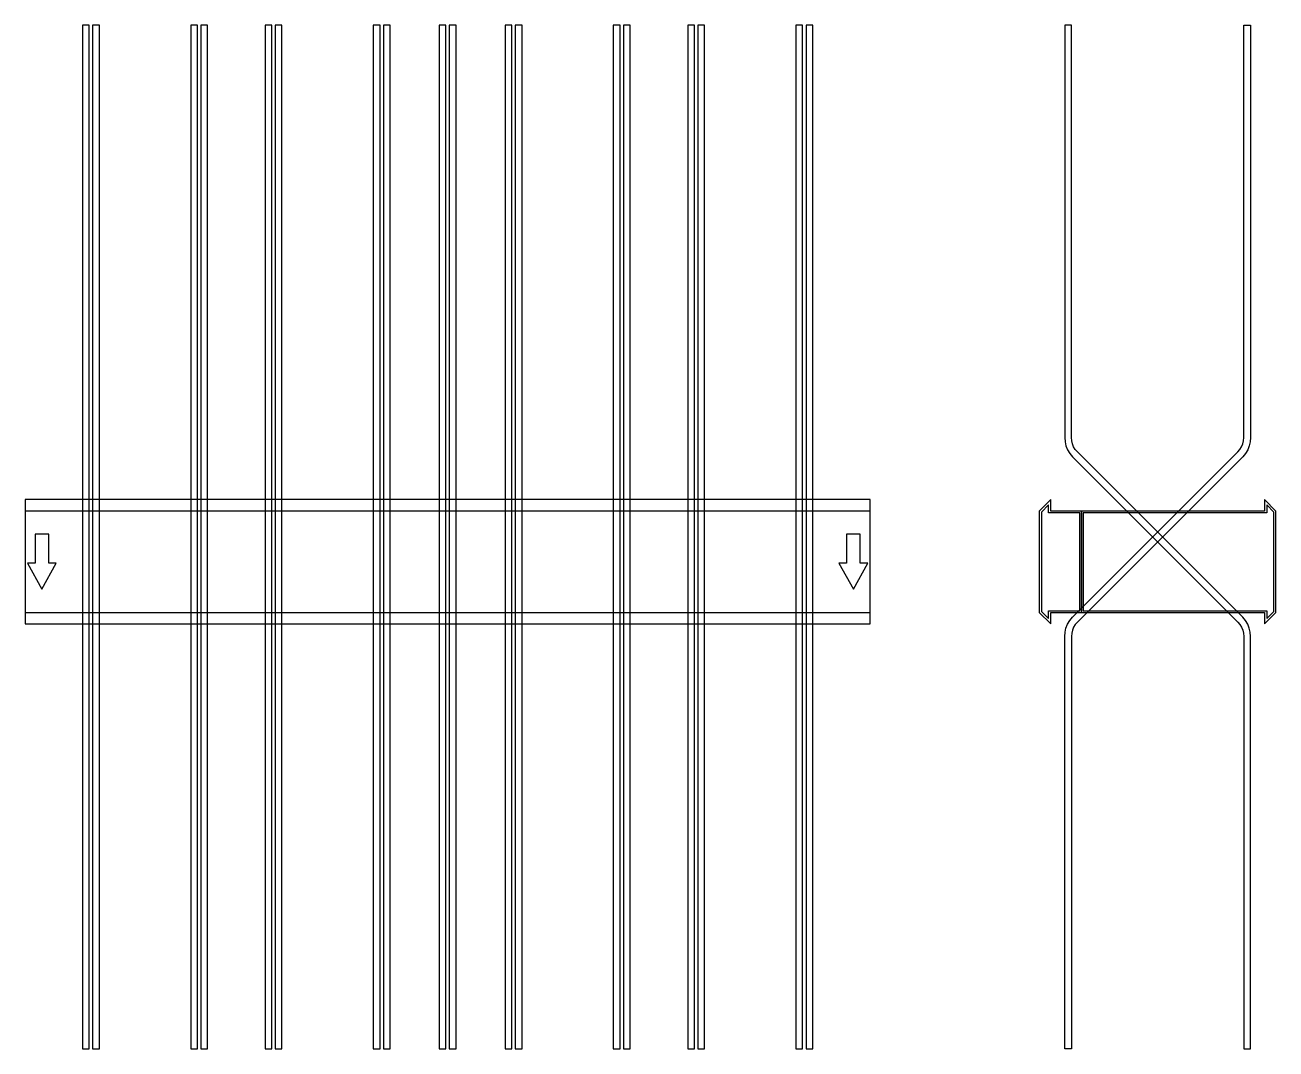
# Model space of a CAD drawing. Extents: x 0 to 1480, y -577 to 635.
import ezdxf

# ---------------------------------------------------------------- set-up
doc = ezdxf.new("R2010")
doc.units = 0
doc.layers.add('Halfen', color=7, linetype='CONTINUOUS')

msp = doc.modelspace()

# ---------------------------------------------------------------- linework, layer by layer
at = {"layer": 'Halfen', "color": 7}
for points in [[(76, -576.569), (76, 635.197), (68, 635.197), (68, -576.569)], [(88, -576.569), (88, 635.197), (80, 635.197), (80, -576.569)], [(204, -576.569), (204, 635.197), (196, 635.197), (196, -576.569)], [(216, -576.569), (216, 635.197), (208, 635.197), (208, -576.569)], [(292, -576.569), (292, 635.197), (284, 635.197), (284, -576.569)], [(304, -576.569), (304, 635.197), (296, 635.197), (296, -576.569)], [(420, -576.569), (420, 635.197), (412, 635.197), (412, -576.569)], [(432, -576.569), (432, 635.197), (424, 635.197), (424, -576.569)], [(498, -576.569), (498, 635.197), (490, 635.197), (490, -576.569)], [(510, -576.569), (510, 635.197), (502, 635.197), (502, -576.569)], [(576, -576.569), (576, 635.197), (568, 635.197), (568, -576.569)], [(588, -576.569), (588, 635.197), (580, 635.197), (580, -576.569)], [(704, -576.569), (704, 635.197), (696, 635.197), (696, -576.569)], [(716, -576.569), (716, 635.197), (708, 635.197), (708, -576.569)], [(792, -576.569), (792, 635.197), (784, 635.197), (784, -576.569)], [(804, -576.569), (804, 635.197), (796, 635.197), (796, -576.569)], [(920, -576.569), (920, 635.197), (912, 635.197), (912, -576.569)], [(932, -576.569), (932, 635.197), (924, 635.197), (924, -576.569)], [(1450, -576.569), (1450, -88.284), (1449.606, -83.278), (1448.434, -78.396), (1446.512, -73.757), (1443.889, -69.475), (1440.627, -65.657), (1245.029, 129.941), (1242.584, 132.805), (1240.616, 136.016), (1239.175, 139.495), (1238.295, 143.157), (1238, 146.912), (1238, 635.197), (1230, 635.197), (1230, 146.912), (1230.394, 141.906), (1231.566, 137.023), (1233.488, 132.384), (1236.111, 128.103), (1239.373, 124.284), (1434.971, -71.314), (1437.416, -74.177), (1439.384, -77.388), (1440.825, -80.868), (1441.705, -84.53), (1442, -88.284), (1442, -576.569)], [(1230, -576.569), (1230, -88.284), (1230.394, -83.278), (1231.566, -78.396), (1233.488, -73.757), (1236.111, -69.475), (1239.373, -65.657), (1434.971, 129.941), (1437.416, 132.805), (1439.384, 136.016), (1440.825, 139.495), (1441.705, 143.157), (1442, 146.912), (1442, 635.197), (1450, 635.197), (1450, 146.912), (1449.606, 141.906), (1448.434, 137.023), (1446.512, 132.384), (1443.889, 128.103), (1440.627, 124.284), (1245.029, -71.314), (1242.584, -74.177), (1240.616, -77.388), (1239.175, -80.868), (1238.295, -84.53), (1238, -88.284), (1238, -576.569)], [(0, -73.5), (1000, -73.5), (1000, 73.5), (0, 73.5)], [(0, -60), (1000, -60), (1000, 60), (0, 60)], [(1250, -60), (1250, 60), (1213.5, 60), (1213.5, 73.5), (1200, 60), (1200, -60), (1213.5, -73.5), (1213.5, -60)], [(1248, -58), (1248, 58), (1211, 58), (1211, 67.25), (1202.5, 58.75), (1202.5, -58.75), (1211, -67.25), (1211, -58)], [(1480, -60), (1480, 60), (1466.5, 73.5), (1466.5, 60), (1250, 60), (1250, -60), (1466.5, -60), (1466.5, -73.5)], [(1477.5, -58.75), (1477.5, 58.75), (1469, 67.25), (1469, 58), (1252, 58), (1252, -58), (1469, -58), (1469, -67.25)], [(20, -32.5), (37, -1.5), (28, -1.5), (28, 32.5), (12, 32.5), (12, -1.5), (3, -1.5)], [(980, -32.5), (997, -1.5), (988, -1.5), (988, 32.5), (972, 32.5), (972, -1.5), (963, -1.5)]]:
    msp.add_lwpolyline(points, close=True, dxfattribs=at)

doc.saveas('drawing.dxf')
